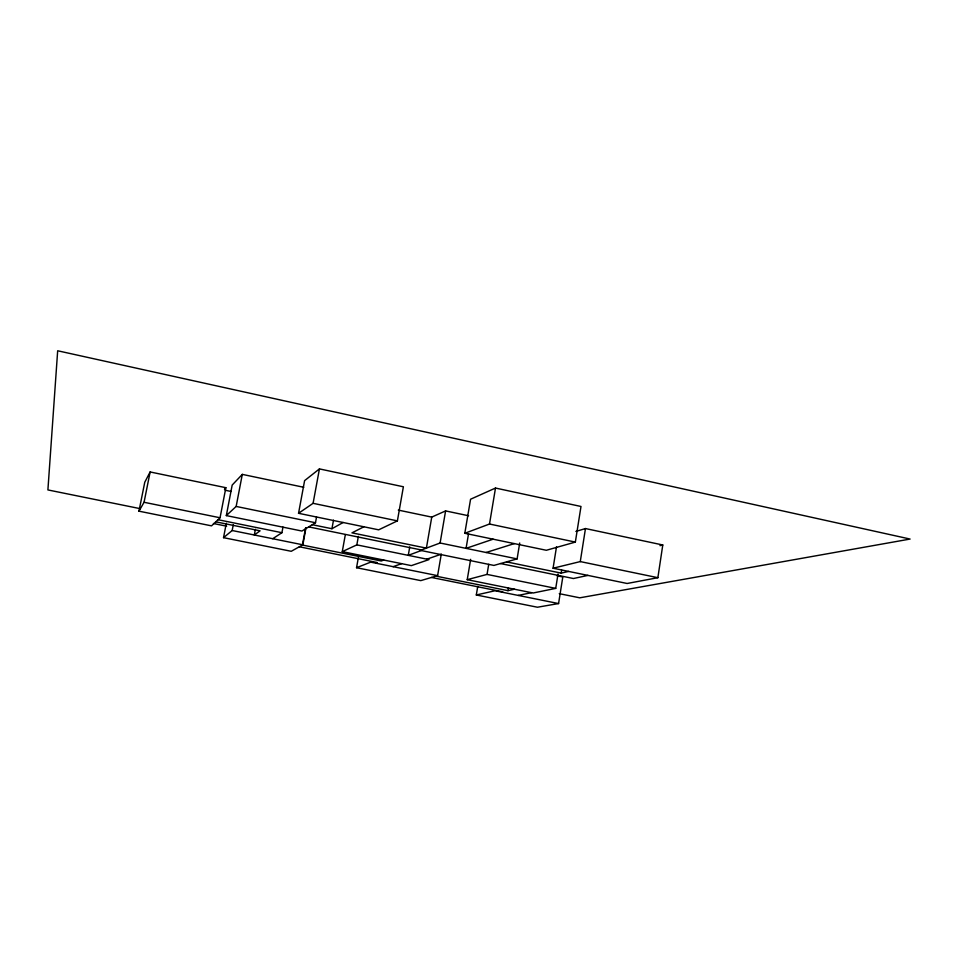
<?xml version="1.0" encoding="UTF-8"?>
<svg xmlns="http://www.w3.org/2000/svg" width="958" height="958" viewBox="0 0 958 958"><rect width="100%" height="100%" fill="white"/><g stroke="black" fill="none" stroke-linecap="round" stroke-linejoin="round"><path stroke-width="1.44" d="M556.502 546.802L553.077 568.214L627.131 583.482L657.871 577.698L662.78 544.982L585.47 528.553L575.89 531.439M553.077 568.214L580.273 561.58L585.47 528.553M506.531 561.879L561.208 573.124L561.675 570.178M477.743 586.416L476.306 594.978L537.45 607.228L558.574 603.552L562.801 576.979L557.041 575.806M575.351 542.084L580.991 506.471L495.502 488.053L470.57 499.226L464.81 533.283L546.335 550.275L575.351 542.084L489.502 524.026L464.81 533.283M470.653 559.328L467.229 579.674L533.115 593.002L555.724 588.38L558.011 574.07M435.962 576.141L507.956 590.667L508.423 587.817M517.104 558.897L440.105 543.006L420.394 550.371L493.897 565.424L517.104 558.897L519.715 542.994M467.229 579.674L487.047 574.405L488.724 564.31M489.502 524.026L495.502 488.053M468.522 533.822L466.067 548.359L493.131 539.186M440.105 543.006L445.602 510.913L468.594 515.763M358.388 557.412L356.544 567.711L420.79 580.62L437.602 575.65L441.303 553.999M445.602 510.913L431.747 517.104L426.394 548.132L351.969 532.852L363.884 526.78M409.737 546.91L408.276 555.353L421.209 550.539M397.39 520.877L403.39 486.772L319.433 468.905L304.608 480.629L298.549 513.296L378.661 529.834L397.39 520.877L313.086 503.321L298.549 513.296M345.347 534.588L342.269 551.628L356.843 544.874L358.364 536.372M312.296 524.709L331.935 528.732L333.492 520.182M305.566 528.062L302.429 545.054L381.236 561.005L383.751 560.035M226.304 523.26L223.537 537.666L291.244 551.293L302.848 544.815L305.985 527.798M313.086 503.321L319.433 468.905M303.77 487.287L242.302 474.378L232.183 485.071L226.316 515.596L301.926 531.043L315.493 522.745L316.547 516.973M272.719 538.719L281.927 532.708L282.981 527.08M255.403 529.295L254.325 534.995L260.073 530.828L215.778 521.835M226.316 515.596L236.159 506.435L242.302 474.378M223.537 537.666L232.171 530.516L233.261 524.792M220.053 517.763L225.86 487.694L150.131 471.959L144.778 482.209L138.958 511.165L211.538 525.858L220.053 517.763L144.059 502.279L138.958 511.165M144.059 502.279L150.131 471.959M224.459 489.203L225.86 487.694M331.935 528.732L343.132 522.493M356.544 567.711L370.686 562.142L437.602 575.65M375.668 563.148L377.26 562.538L299.327 546.779M393.151 566.681L401.63 563.651M426.909 559.149L440.452 554.478M486.101 552.491L514.338 543.605M659.966 545.653L662.78 544.982M561.208 573.124L568.609 571.411M476.306 594.978L495.035 590.751L558.574 603.552M501.597 592.068L502.734 591.816L431.495 577.458M507.956 590.667L514.494 589.23M587.925 575.399L573.435 578.524L500.543 563.555M518.194 595.409L531.51 592.679M140.215 508.662L47.9 489.933L57.672 350.772L910.1 539.055L579.782 597.816L559.268 593.661M213.466 523.523L226.663 526.193M342.269 551.628L411.353 565.627L429.004 559.58L356.843 544.874M232.171 530.516L302.848 544.815M308.716 526.888L421.424 549.988M218.017 519.703L281.927 532.708M487.047 574.405L555.724 588.38M236.159 506.435L315.493 522.745M580.273 561.58L657.871 577.698M225.214 490.256L230.998 491.454M398.3 510.099L431.747 517.104"/></g></svg>
